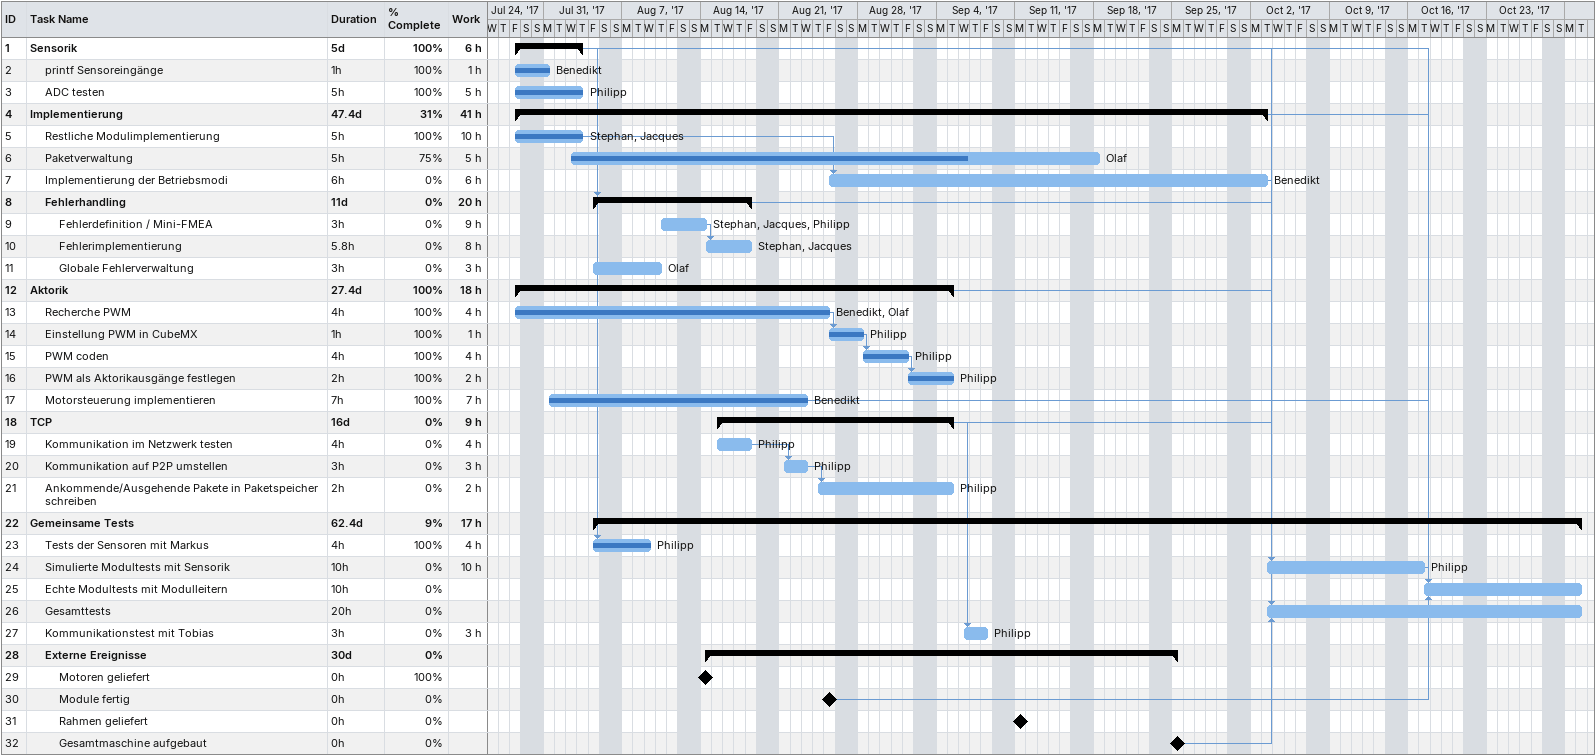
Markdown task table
| ID | Level | Task | Duration | Start | Finish | Predecessors | Resources | % complete | Work (h) |
|---|---|---|---|---|---|---|---|---|---|
| 1 | 1 | **Sensorik** | 5d | 2017-07-28 | 2017-08-03 |  |  | 100 | 6 |
| 2 | 2 | printf Sensoreingänge | 1h | 2017-07-28 | 2017-07-31 |  | Benedikt | 100 | 1 |
| 3 | 2 | ADC testen | 5h | 2017-07-28 | 2017-08-03 |  | Philipp | 100 | 5 |
| 4 | 1 | **Implementierung** | 47.4d | 2017-07-28 | 2017-10-03 |  |  | 31 | 41 |
| 5 | 2 | Restliche Modulimplementierung | 5h | 2017-07-28 | 2017-08-03 |  | Stephan, Jacques | 100 | 10 |
| 6 | 2 | Paketverwaltung | 5h | 2017-08-02 | 2017-09-18 |  | Olaf | 75 | 5 |
| 7 | 2 | Implementierung der Betriebsmodi | 6h | 2017-08-25 | 2017-10-03 | 5 | Benedikt | 0 | 6 |
| 8 | 2 | **Fehlerhandling** | 11d | 2017-08-04 | 2017-08-18 | 5 |  | 0 | 20 |
| 9 | 3 | Fehlerdefinition / Mini-FMEA | 3h | 2017-08-10 | 2017-08-14 |  | Stephan, Jacques, Philipp | 0 | 9 |
| 10 | 3 | Fehlerimplementierung | 5.8h | 2017-08-14 | 2017-08-18 | 9 | Stephan, Jacques | 0 | 8 |
| 11 | 3 | Globale Fehlerverwaltung | 3h | 2017-08-04 | 2017-08-10 |  | Olaf | 0 | 3 |
| 12 | 1 | **Aktorik** | 27.4d | 2017-07-28 | 2017-09-05 |  |  | 100 | 18 |
| 13 | 2 | Recherche PWM | 4h | 2017-07-28 | 2017-08-25 |  | Benedikt, Olaf | 100 | 4 |
| 14 | 2 | Einstellung PWM in CubeMX | 1h | 2017-08-25 | 2017-08-28 | 13 | Philipp | 100 | 1 |
| 15 | 2 | PWM coden | 4h | 2017-08-28 | 2017-09-01 | 14 | Philipp | 100 | 4 |
| 16 | 2 | PWM als Aktorikausgänge festlegen | 2h | 2017-09-01 | 2017-09-05 | 15 | Philipp | 100 | 2 |
| 17 | 2 | Motorsteuerung implementieren | 7h | 2017-07-31 | 2017-08-23 |  | Benedikt | 100 | 7 |
| 18 | 1 | **TCP** | 16d | 2017-08-15 | 2017-09-05 |  |  | 0 | 9 |
| 19 | 2 | Kommunikation im Netzwerk testen | 4h | 2017-08-15 | 2017-08-18 |  | Philipp | 0 | 4 |
| 20 | 2 | Kommunikation auf P2P umstellen | 3h | 2017-08-21 | 2017-08-23 | 19 | Philipp | 0 | 3 |
| 21 | 2 | Ankommende/Ausgehende Pakete in Paketspeicher schreiben | 2h | 2017-08-24 | 2017-09-05 | 20 | Philipp | 0 | 2 |
| 22 | 1 | **Gemeinsame Tests** | 62.4d | 2017-08-04 | 2017-10-31 |  |  | 9 | 17 |
| 23 | 2 | Tests der Sensoren mit Markus | 4h | 2017-08-04 | 2017-08-09 | 1 | Philipp | 100 | 4 |
| 24 | 2 | Simulierte Modultests mit Sensorik | 10h | 2017-10-03 | 2017-10-17 | 7, 8 | Philipp | 0 | 10 |
| 25 | 2 | Echte Modultests mit Modulleitern | 10h | 2017-10-17 | 2017-10-31 | 24, 30, 1, 4, 17 |  | 0 |  |
| 26 | 2 | Gesamttests | 20h | 2017-10-03 | 2017-10-31 | 1, 4, 12, 18, 32 |  | 0 |  |
| 27 | 2 | Kommunikationstest mit Tobias | 3h | 2017-09-06 | 2017-09-08 | 18 | Philipp | 0 | 3 |
| 28 | 2 | **Externe Ereignisse** | 30d | 2017-08-14 | 2017-09-25 |  |  | 0 |  |
| 29 | 3 | Motoren geliefert | 0h | 2017-08-14 | 2017-08-14 |  |  | 100 |  |
| 30 | 3 | Module fertig | 0h | 2017-08-25 | 2017-08-25 |  |  | 0 |  |
| 31 | 3 | Rahmen geliefert | 0h | 2017-09-11 | 2017-09-11 |  |  | 0 |  |
| 32 | 3 | Gesamtmaschine aufgebaut | 0h | 2017-09-25 | 2017-09-25 |  |  | 0 |  |
